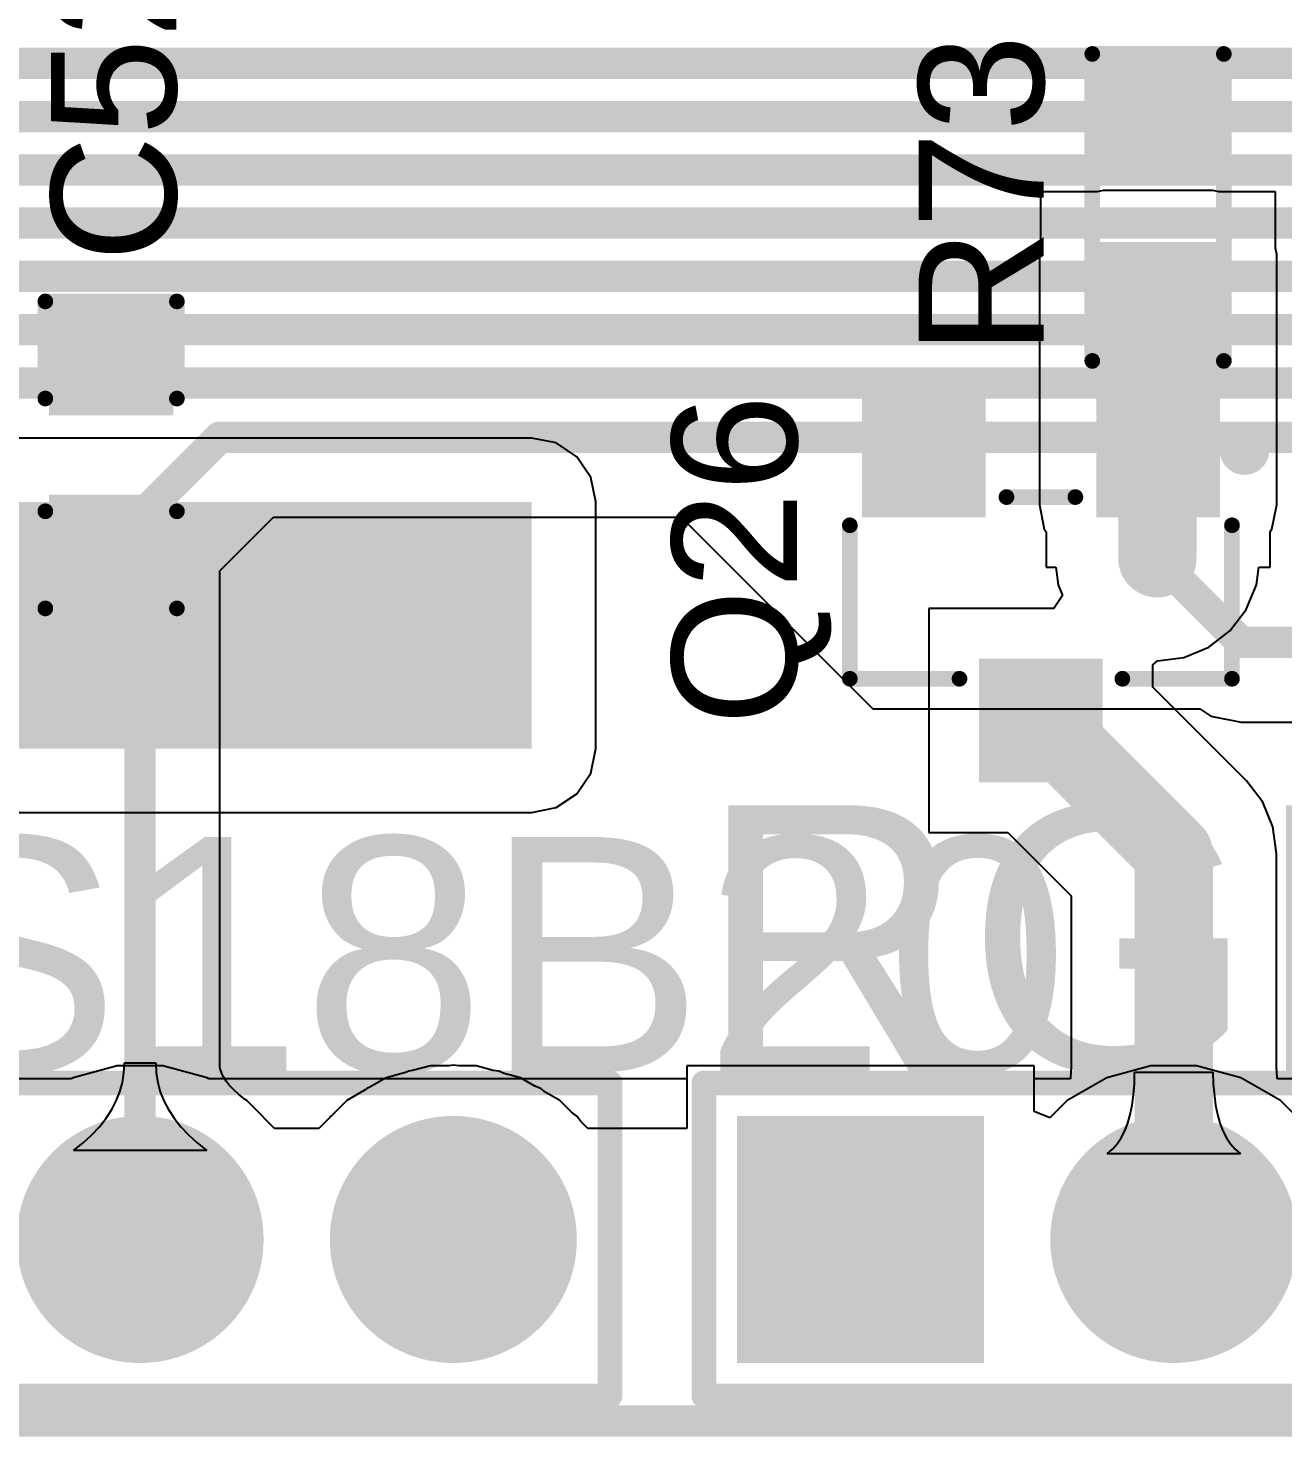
# Model space of a CAD drawing. Header units: millimetres. Extents: x 0 to 214, y 0 to 214.
# Drawn here: x 3.4164 to 3.8169, y -0.1144 to 0.3353 of the extents above; entities that cross this region are included whole.
import ezdxf

# ---------------------------------------------------------------- set-up
doc = ezdxf.new("R2010")
doc.units = ezdxf.units.MM
doc.header["$MEASUREMENT"] = 0
for name, color, linetype in [('BottomLayer', 5, 'Continuous'), ('BottomSolder', 6, 'Continuous'), ('Mechanical2', 216, 'Continuous'), ('MultiLayer', 9, 'Continuous'), ('PadHoleLayer', 156, 'Continuous'), ('TopLayer', 1, 'Continuous'), ('TopOverlay', 2, 'Continuous'), ('TopPaste', 8, 'Continuous'), ('TopSolder', 216, 'Continuous'), ('ViaHoleLayer', 16, 'Continuous')]:
    doc.layers.add(name, color=color, linetype=linetype)
doc.styles.add('Arial', font='', dxfattribs={"height": 0.2})
doc.styles.get('Arial').set_extended_font_data('Arial')

# ---------------------------------------------------------------- blocks, each defined once
blk = doc.blocks.new('SOT23_3_331')
at = {"layer": 'TopLayer'}
for points in [[(0.01574, 0.02657), (-0.01575, 0.02657), (-0.01575, 0.05807), (0.01574, 0.05807)], [(-0.02166, -0.05807), (-0.05316, -0.05807), (-0.05316, -0.02657), (-0.02166, -0.02657)], [(0.05314, -0.05807), (0.02165, -0.05807), (0.02165, -0.02657), (0.05314, -0.02657)]]:
    blk.add_hatch(color=1, dxfattribs=at).paths.add_polyline_path(points)
at = {"layer": 'TopPaste'}
for points in [[(0.01574, 0.02657), (-0.01575, 0.02657), (-0.01575, 0.05807), (0.01574, 0.05807)], [(-0.02166, -0.05807), (-0.05316, -0.05807), (-0.05316, -0.02657), (-0.02166, -0.02657)], [(0.05314, -0.05807), (0.02165, -0.05807), (0.02165, -0.02657), (0.05314, -0.02657)]]:
    blk.add_hatch(color=8, dxfattribs=at).paths.add_polyline_path(points)
at = {"layer": 'TopSolder'}
for points in [[(0.01974, 0.02257), (-0.01975, 0.02257), (-0.01975, 0.06207), (0.01974, 0.06207)], [(-0.01766, -0.06207), (-0.05716, -0.06207), (-0.05716, -0.02257), (-0.01766, -0.02257)], [(0.05714, -0.06207), (0.01765, -0.06207), (0.01765, -0.02257), (0.05714, -0.02257)]]:
    blk.add_hatch(color=216, dxfattribs=at).paths.add_polyline_path(points)
at = {"layer": 'TopOverlay', "const_width": 0.005}
for points in [[(-0.02601, 0.029), (-0.06101, 0.029)], [(-0.06101, 0.029), (-0.06101, -0.02)], [(0.06099, 0.029), (0.02599, 0.029)], [(0.06099, 0.029), (0.06099, -0.02)], [(0.01099, -0.029), (-0.01101, -0.029)]]:
    blk.add_lwpolyline(points, dxfattribs=at)
at = {"layer": 'TopOverlay'}
for points, const_width in [([(-0.06226, 0.029, 1), (-0.05976, 0.029, 1)], 0.0025), ([(-0.06226, 0.029, 1), (-0.05976, 0.029, 1)], 0.0025), ([(-0.02726, 0.029, 1), (-0.02476, 0.029, 1)], 0.0025), ([(0.02474, 0.029, 1), (0.02724, 0.029, 1)], 0.0025), ([(0.05974, 0.029, 1), (0.06224, 0.029, 1)], 0.0025), ([(0.05974, 0.029, 1), (0.06224, 0.029, 1)], 0.0025), ([(-0.06226, -0.02, 1), (-0.05976, -0.02, 1)], 0.0025), ([(0.05974, -0.02, 1), (0.06224, -0.02, 1)], 0.0025), ([(-0.01226, -0.029, 1), (-0.00976, -0.029, 1)], 0.0025), ([(0.00974, -0.029, 1), (0.01224, -0.029, 1)], 0.0025), ([(-0.062, -0.044, 1), (-0.068, -0.044, 1)], 0.00984), ([(-0.07046, -0.044, 1), (-0.06554, -0.044, 1)], 0.00492), ([(-0.06446, -0.044, 1), (-0.05954, -0.044, 1)], 0.00492)]:
    blk.add_lwpolyline(points, format="xyb", close=True, dxfattribs=dict(at, const_width=const_width))
blk = doc.blocks.new('RES_0603_366')
at = {"layer": 'TopLayer'}
for points in [[(-0.015, 0.0175), (-0.015, -0.0175), (-0.045, -0.0175), (-0.045, 0.0175)], [(0.045, 0.0175), (0.045, -0.0175), (0.015, -0.0175), (0.015, 0.0175)]]:
    blk.add_hatch(color=1, dxfattribs=at).paths.add_polyline_path(points)
at = {"layer": 'TopPaste'}
for points in [[(-0.015, 0.0175), (-0.015, -0.0175), (-0.045, -0.0175), (-0.045, 0.0175)], [(0.045, 0.0175), (0.045, -0.0175), (0.015, -0.0175), (0.015, 0.0175)]]:
    blk.add_hatch(color=8, dxfattribs=at).paths.add_polyline_path(points)
at = {"layer": 'TopSolder'}
for points in [[(-0.011, 0.0215), (-0.011, -0.0215), (-0.049, -0.0215), (-0.049, 0.0215)], [(0.049, 0.0215), (0.049, -0.0215), (0.011, -0.0215), (0.011, 0.0215)]]:
    blk.add_hatch(color=216, dxfattribs=at).paths.add_polyline_path(points)
at = {"layer": 'TopOverlay', "const_width": 0.005}
for points in [[(-0.049, 0.021), (0.049, 0.021)], [(-0.049, 0.021), (-0.049, -0.021)], [(0.049, 0.021), (0.049, -0.021)], [(-0.049, -0.021), (0.049, -0.021)]]:
    blk.add_lwpolyline(points, dxfattribs=at)
at = {"layer": 'TopOverlay', "const_width": 0.0025}
for points in [[(-0.05025, 0.021, 1), (-0.04775, 0.021, 1)], [(-0.05025, 0.021, 1), (-0.04775, 0.021, 1)], [(0.04775, 0.021, 1), (0.05025, 0.021, 1)], [(0.04775, 0.021, 1), (0.05025, 0.021, 1)], [(-0.05025, -0.021, 1), (-0.04775, -0.021, 1)], [(-0.05025, -0.021, 1), (-0.04775, -0.021, 1)], [(0.04775, -0.021, 1), (0.05025, -0.021, 1)], [(0.04775, -0.021, 1), (0.05025, -0.021, 1)]]:
    blk.add_lwpolyline(points, format="xyb", close=True, dxfattribs=at)
blk = doc.blocks.new('HDR1X4_373')
at = {"layer": 'BottomLayer'}
blk.add_hatch(color=5, dxfattribs=at).paths.add_polyline_path([(-0.03543, 0.03543), (0.03543, 0.03543), (0.03543, -0.03543), (-0.03543, -0.03543)])
h = blk.add_hatch(color=5, dxfattribs=at)
edge = h.paths.add_edge_path()
edge.add_arc((0.1, 0), 0.03543, 0, 360)
h = blk.add_hatch(color=5, dxfattribs=at)
edge = h.paths.add_edge_path()
edge.add_arc((0.2, 0), 0.03543, 0, 360)
h = blk.add_hatch(color=5, dxfattribs=at)
edge = h.paths.add_edge_path()
edge.add_arc((0.3, 0), 0.03543, 0, 360)
at = {"layer": 'BottomSolder'}
blk.add_hatch(color=6, dxfattribs=at).paths.add_polyline_path([(-0.03943, 0.03943), (0.03943, 0.03943), (0.03943, -0.03943), (-0.03943, -0.03943)])
h = blk.add_hatch(color=6, dxfattribs=at)
edge = h.paths.add_edge_path()
edge.add_arc((0.1, 0), 0.03943, 0, 360)
h = blk.add_hatch(color=6, dxfattribs=at)
edge = h.paths.add_edge_path()
edge.add_arc((0.2, 0), 0.03943, 0, 360)
h = blk.add_hatch(color=6, dxfattribs=at)
edge = h.paths.add_edge_path()
edge.add_arc((0.3, 0), 0.03943, 0, 360)
at = {"layer": 'MultiLayer'}
blk.add_hatch(color=9, dxfattribs=at).paths.add_polyline_path([(-0.03543, 0.03543), (0.03543, 0.03543), (0.03543, -0.03543), (-0.03543, -0.03543)])
h = blk.add_hatch(color=9, dxfattribs=at)
edge = h.paths.add_edge_path()
edge.add_arc((0.1, 0), 0.03543, 0, 360)
h = blk.add_hatch(color=9, dxfattribs=at)
edge = h.paths.add_edge_path()
edge.add_arc((0.2, 0), 0.03543, 0, 360)
h = blk.add_hatch(color=9, dxfattribs=at)
edge = h.paths.add_edge_path()
edge.add_arc((0.3, 0), 0.03543, 0, 360)
at = {"layer": 'PadHoleLayer'}
h = blk.add_hatch(color=156, dxfattribs=at)
edge = h.paths.add_edge_path()
edge.add_arc((0, 0), 0.0187, 0, 360)
h = blk.add_hatch(color=156, dxfattribs=at)
edge = h.paths.add_edge_path()
edge.add_arc((0.1, 0), 0.0187, 0, 360)
h = blk.add_hatch(color=156, dxfattribs=at)
edge = h.paths.add_edge_path()
edge.add_arc((0.2, 0), 0.0187, 0, 360)
h = blk.add_hatch(color=156, dxfattribs=at)
edge = h.paths.add_edge_path()
edge.add_arc((0.3, 0), 0.0187, 0, 360)
at = {"layer": 'TopLayer'}
blk.add_hatch(color=1, dxfattribs=at).paths.add_polyline_path([(-0.03543, 0.03543), (0.03543, 0.03543), (0.03543, -0.03543), (-0.03543, -0.03543)])
h = blk.add_hatch(color=1, dxfattribs=at)
edge = h.paths.add_edge_path()
edge.add_arc((0.1, 0), 0.03543, 0, 360)
h = blk.add_hatch(color=1, dxfattribs=at)
edge = h.paths.add_edge_path()
edge.add_arc((0.2, 0), 0.03543, 0, 360)
h = blk.add_hatch(color=1, dxfattribs=at)
edge = h.paths.add_edge_path()
edge.add_arc((0.3, 0), 0.03543, 0, 360)
at = {"layer": 'TopSolder'}
blk.add_hatch(color=216, dxfattribs=at).paths.add_polyline_path([(-0.03943, 0.03943), (0.03943, 0.03943), (0.03943, -0.03943), (-0.03943, -0.03943)])
h = blk.add_hatch(color=216, dxfattribs=at)
edge = h.paths.add_edge_path()
edge.add_arc((0.1, 0), 0.03943, 0, 360)
h = blk.add_hatch(color=216, dxfattribs=at)
edge = h.paths.add_edge_path()
edge.add_arc((0.2, 0), 0.03943, 0, 360)
h = blk.add_hatch(color=216, dxfattribs=at)
edge = h.paths.add_edge_path()
edge.add_arc((0.3, 0), 0.03943, 0, 360)
at = {"layer": 'TopOverlay', "const_width": 0.00787}
for points in [[(-0.05, -0.05), (-0.05, 0.05)], [(-0.05, 0.05), (0.35, 0.05)], [(0.35, -0.05), (0.35, 0.05)], [(-0.05, -0.05), (0.35, -0.05)]]:
    blk.add_lwpolyline(points, dxfattribs=at)
at = {"layer": 'TopOverlay', "const_width": 0.00394}
for points in [[(-0.05197, 0.05, 1), (-0.04803, 0.05, 1)], [(-0.05197, 0.05, 1), (-0.04803, 0.05, 1)], [(0.34803, 0.05, 1), (0.35197, 0.05, 1)], [(0.34803, 0.05, 1), (0.35197, 0.05, 1)], [(-0.05197, -0.05, 1), (-0.04803, -0.05, 1)], [(-0.05197, -0.05, 1), (-0.04803, -0.05, 1)], [(0.34803, -0.05, 1), (0.35197, -0.05, 1)], [(0.34803, -0.05, 1), (0.35197, -0.05, 1)]]:
    blk.add_lwpolyline(points, format="xyb", close=True, dxfattribs=at)
blk = doc.blocks.new('HDR1X3_436')
at = {"layer": 'BottomLayer'}
blk.add_hatch(color=5, dxfattribs=at).paths.add_polyline_path([(-0.03543, 0.03543), (0.03543, 0.03543), (0.03543, -0.03543), (-0.03543, -0.03543)])
h = blk.add_hatch(color=5, dxfattribs=at)
edge = h.paths.add_edge_path()
edge.add_arc((0.1, 0), 0.03543, 0, 360)
h = blk.add_hatch(color=5, dxfattribs=at)
edge = h.paths.add_edge_path()
edge.add_arc((0.2, 0), 0.03543, 0, 360)
at = {"layer": 'BottomSolder'}
blk.add_hatch(color=6, dxfattribs=at).paths.add_polyline_path([(-0.03943, 0.03943), (0.03943, 0.03943), (0.03943, -0.03943), (-0.03943, -0.03943)])
h = blk.add_hatch(color=6, dxfattribs=at)
edge = h.paths.add_edge_path()
edge.add_arc((0.1, 0), 0.03943, 0, 360)
h = blk.add_hatch(color=6, dxfattribs=at)
edge = h.paths.add_edge_path()
edge.add_arc((0.2, 0), 0.03943, 0, 360)
at = {"layer": 'MultiLayer'}
blk.add_hatch(color=9, dxfattribs=at).paths.add_polyline_path([(-0.03543, 0.03543), (0.03543, 0.03543), (0.03543, -0.03543), (-0.03543, -0.03543)])
h = blk.add_hatch(color=9, dxfattribs=at)
edge = h.paths.add_edge_path()
edge.add_arc((0.1, 0), 0.03543, 0, 360)
h = blk.add_hatch(color=9, dxfattribs=at)
edge = h.paths.add_edge_path()
edge.add_arc((0.2, 0), 0.03543, 0, 360)
at = {"layer": 'PadHoleLayer'}
h = blk.add_hatch(color=156, dxfattribs=at)
edge = h.paths.add_edge_path()
edge.add_arc((0, 0), 0.01772, 0, 360)
h = blk.add_hatch(color=156, dxfattribs=at)
edge = h.paths.add_edge_path()
edge.add_arc((0.1, 0), 0.01772, 0, 360)
h = blk.add_hatch(color=156, dxfattribs=at)
edge = h.paths.add_edge_path()
edge.add_arc((0.2, 0), 0.01772, 0, 360)
at = {"layer": 'TopLayer'}
blk.add_hatch(color=1, dxfattribs=at).paths.add_polyline_path([(-0.03543, 0.03543), (0.03543, 0.03543), (0.03543, -0.03543), (-0.03543, -0.03543)])
h = blk.add_hatch(color=1, dxfattribs=at)
edge = h.paths.add_edge_path()
edge.add_arc((0.1, 0), 0.03543, 0, 360)
h = blk.add_hatch(color=1, dxfattribs=at)
edge = h.paths.add_edge_path()
edge.add_arc((0.2, 0), 0.03543, 0, 360)
at = {"layer": 'TopSolder'}
blk.add_hatch(color=216, dxfattribs=at).paths.add_polyline_path([(-0.03943, 0.03943), (0.03943, 0.03943), (0.03943, -0.03943), (-0.03943, -0.03943)])
h = blk.add_hatch(color=216, dxfattribs=at)
edge = h.paths.add_edge_path()
edge.add_arc((0.1, 0), 0.03943, 0, 360)
h = blk.add_hatch(color=216, dxfattribs=at)
edge = h.paths.add_edge_path()
edge.add_arc((0.2, 0), 0.03943, 0, 360)
at = {"layer": 'TopOverlay', "const_width": 0.00787}
for points in [[(-0.05, -0.05), (-0.05, 0.05)], [(-0.05, 0.05), (0.25, 0.05)], [(0.25, -0.05), (0.25, 0.05)], [(-0.05, -0.05), (0.25, -0.05)]]:
    blk.add_lwpolyline(points, dxfattribs=at)
at = {"layer": 'TopOverlay', "const_width": 0.00394}
for points in [[(-0.05197, 0.05, 1), (-0.04803, 0.05, 1)], [(-0.05197, 0.05, 1), (-0.04803, 0.05, 1)], [(0.24803, 0.05, 1), (0.25197, 0.05, 1)], [(0.24803, 0.05, 1), (0.25197, 0.05, 1)], [(-0.05197, -0.05, 1), (-0.04803, -0.05, 1)], [(-0.05197, -0.05, 1), (-0.04803, -0.05, 1)], [(0.24803, -0.05, 1), (0.25197, -0.05, 1)], [(0.24803, -0.05, 1), (0.25197, -0.05, 1)]]:
    blk.add_lwpolyline(points, format="xyb", close=True, dxfattribs=at)
blk = doc.blocks.new('C__0603_445')
at = {"layer": 'TopLayer'}
for points in [[(-0.015, 0.0175), (-0.015, -0.0175), (-0.045, -0.0175), (-0.045, 0.0175)], [(0.045, 0.0175), (0.045, -0.0175), (0.015, -0.0175), (0.015, 0.0175)]]:
    blk.add_hatch(color=1, dxfattribs=at).paths.add_polyline_path(points)
at = {"layer": 'TopPaste'}
for points in [[(-0.015, 0.0175), (-0.015, -0.0175), (-0.045, -0.0175), (-0.045, 0.0175)], [(0.045, 0.0175), (0.045, -0.0175), (0.015, -0.0175), (0.015, 0.0175)]]:
    blk.add_hatch(color=8, dxfattribs=at).paths.add_polyline_path(points)
at = {"layer": 'TopSolder'}
for points in [[(-0.01264, 0.01986), (-0.01264, -0.01986), (-0.04736, -0.01986), (-0.04736, 0.01986)], [(0.04736, 0.01986), (0.04736, -0.01986), (0.01264, -0.01986), (0.01264, 0.01986)]]:
    blk.add_hatch(color=216, dxfattribs=at).paths.add_polyline_path(points)
at = {"layer": 'TopOverlay', "const_width": 0.005}
for points in [[(-0.049, 0.021), (-0.018, 0.021)], [(-0.049, 0.021), (-0.049, -0.021)], [(0.018, 0.021), (0.049, 0.021)], [(0.049, 0.021), (0.049, -0.021)], [(-0.049, -0.021), (-0.018, -0.021)], [(0.018, -0.021), (0.049, -0.021)]]:
    blk.add_lwpolyline(points, dxfattribs=at)
at = {"layer": 'TopOverlay', "const_width": 0.0025}
for points in [[(-0.05025, 0.021, 1), (-0.04775, 0.021, 1)], [(-0.05025, 0.021, 1), (-0.04775, 0.021, 1)], [(-0.01925, 0.021, 1), (-0.01675, 0.021, 1)], [(0.01675, 0.021, 1), (0.01925, 0.021, 1)], [(0.04775, 0.021, 1), (0.05025, 0.021, 1)], [(0.04775, 0.021, 1), (0.05025, 0.021, 1)], [(-0.05025, -0.021, 1), (-0.04775, -0.021, 1)], [(-0.05025, -0.021, 1), (-0.04775, -0.021, 1)], [(-0.01925, -0.021, 1), (-0.01675, -0.021, 1)], [(0.01675, -0.021, 1), (0.01925, -0.021, 1)], [(0.04775, -0.021, 1), (0.05025, -0.021, 1)], [(0.04775, -0.021, 1), (0.05025, -0.021, 1)]]:
    blk.add_lwpolyline(points, format="xyb", close=True, dxfattribs=at)

msp = doc.modelspace()

# ---------------------------------------------------------------- hatches: boundary and pattern name
at = {"layer": 'BottomLayer'}
h = msp.add_hatch(color=5, dxfattribs=at)
edge = h.paths.add_edge_path()
edge.add_arc((3.77687, 0.16603), 0.01181, 0, 360)
h = msp.add_hatch(color=5, dxfattribs=at)
edge = h.paths.add_edge_path()
edge.add_arc((3.5155, 0.162), 0.01181, 0, 360)
h = msp.add_hatch(color=5, dxfattribs=at)
edge = h.paths.add_edge_path()
edge.add_arc((3.549, 0.162), 0.01181, 0, 360)
h = msp.add_hatch(color=5, dxfattribs=at)
edge = h.paths.add_edge_path()
edge.add_arc((3.5155, 0.129), 0.01181, 0, 360)
h = msp.add_hatch(color=5, dxfattribs=at)
edge = h.paths.add_edge_path()
edge.add_arc((3.549, 0.129), 0.01181, 0, 360)
at = {"layer": 'BottomSolder'}
h = msp.add_hatch(color=6, dxfattribs=at)
edge = h.paths.add_edge_path()
edge.add_arc((3.77687, 0.16603), 0.00591, 0, 360)
h = msp.add_hatch(color=6, dxfattribs=at)
edge = h.paths.add_edge_path()
edge.add_arc((3.5155, 0.162), 0.00591, 0, 360)
h = msp.add_hatch(color=6, dxfattribs=at)
edge = h.paths.add_edge_path()
edge.add_arc((3.549, 0.162), 0.00591, 0, 360)
h = msp.add_hatch(color=6, dxfattribs=at)
edge = h.paths.add_edge_path()
edge.add_arc((3.5155, 0.129), 0.00591, 0, 360)
h = msp.add_hatch(color=6, dxfattribs=at)
edge = h.paths.add_edge_path()
edge.add_arc((3.549, 0.129), 0.00591, 0, 360)
at = {"layer": 'TopLayer'}
for points in [[(3.7596, 0.18314), (3.7946, 0.18314), (3.7946, 0.26303), (3.7596, 0.26303)], [(3.31361, 0.10529), (3.57717, 0.10529), (3.57717, 0.18403), (3.31361, 0.18403)]]:
    msp.add_hatch(color=1, dxfattribs=at).paths.add_polyline_path(points)
h = msp.add_hatch(color=1, dxfattribs=at)
edge = h.paths.add_edge_path()
edge.add_arc((3.77687, 0.16603), 0.01181, 0, 360)
h = msp.add_hatch(color=1, dxfattribs=at)
edge = h.paths.add_edge_path()
edge.add_arc((3.5155, 0.162), 0.01181, 0, 360)
h = msp.add_hatch(color=1, dxfattribs=at)
edge = h.paths.add_edge_path()
edge.add_arc((3.549, 0.162), 0.01181, 0, 360)
h = msp.add_hatch(color=1, dxfattribs=at)
edge = h.paths.add_edge_path()
edge.add_arc((3.5155, 0.129), 0.01181, 0, 360)
h = msp.add_hatch(color=1, dxfattribs=at)
edge = h.paths.add_edge_path()
edge.add_arc((3.549, 0.129), 0.01181, 0, 360)
at = {"layer": 'TopSolder'}
h = msp.add_hatch(color=216, dxfattribs=at)
edge = h.paths.add_edge_path()
edge.add_arc((3.77687, 0.16603), 0.00591, 0, 360)
h = msp.add_hatch(color=216, dxfattribs=at)
edge = h.paths.add_edge_path()
edge.add_arc((3.5155, 0.162), 0.00591, 0, 360)
h = msp.add_hatch(color=216, dxfattribs=at)
edge = h.paths.add_edge_path()
edge.add_arc((3.549, 0.162), 0.00591, 0, 360)
h = msp.add_hatch(color=216, dxfattribs=at)
edge = h.paths.add_edge_path()
edge.add_arc((3.5155, 0.129), 0.00591, 0, 360)
h = msp.add_hatch(color=216, dxfattribs=at)
edge = h.paths.add_edge_path()
edge.add_arc((3.549, 0.129), 0.00591, 0, 360)
at = {"layer": 'ViaHoleLayer'}
h = msp.add_hatch(color=16, dxfattribs=at)
edge = h.paths.add_edge_path()
edge.add_arc((3.77687, 0.16603), 0.00591, 0, 360)
h = msp.add_hatch(color=16, dxfattribs=at)
edge = h.paths.add_edge_path()
edge.add_arc((3.5155, 0.162), 0.00591, 0, 360)
h = msp.add_hatch(color=16, dxfattribs=at)
edge = h.paths.add_edge_path()
edge.add_arc((3.549, 0.162), 0.00591, 0, 360)
h = msp.add_hatch(color=16, dxfattribs=at)
edge = h.paths.add_edge_path()
edge.add_arc((3.5155, 0.129), 0.00591, 0, 360)
h = msp.add_hatch(color=16, dxfattribs=at)
edge = h.paths.add_edge_path()
edge.add_arc((3.549, 0.129), 0.00591, 0, 360)

# ---------------------------------------------------------------- linework, layer by layer
at = {"layer": 'BottomLayer'}
for p, q in [((3.47761, 0.16207), (3.49469, 0.17915)), ((3.49469, 0.17915), (3.62488, 0.17915)), ((3.62488, 0.17915), (3.68603, 0.118)), ((3.47761, 0.00381), (3.47761, 0.16207)), ((3.68603, 0.118), (3.79044, 0.118)), ((3.79044, 0.118), (3.79392, 0.11567)), ((3.79392, 0.11567), (3.80368, 0.11373)), ((3.80368, 0.11373), (3.95485, 0.11373)), ((3.44696, 0.00178), (3.44712, 0.00491)), ((3.44712, 0.00491), (3.45712, 0.00491)), ((3.45712, 0.00491), (3.45728, 0.00178)), ((3.44647, -0.00127), (3.44696, 0.00178)), ((3.45728, 0.00178), (3.45777, -0.00127)), ((3.47773, 0.00304), (3.47761, 0.00381)), ((3.47797, 0.00217), (3.47773, 0.00304)), ((3.47832, 0.00126), (3.47797, 0.00217)), ((3.47885, 0.00025), (3.47832, 0.00126)), ((3.47958, -0.00089), (3.47885, 0.00025)), ((3.53072, 0.00022), (3.52527, -0.00292)), ((3.5368, 0.00185), (3.53072, 0.00022)), ((3.53793, 0.00232), (3.5368, 0.00185)), ((3.53913, 0.00248), (3.53793, 0.00232)), ((3.54482, 0.004), (3.53913, 0.00248)), ((3.55071, 0.004), (3.54482, 0.004)), ((3.55228, 0.00421), (3.55071, 0.004)), ((3.55386, 0.004), (3.55228, 0.00421)), ((3.55942, 0.004), (3.55386, 0.004)), ((3.56479, 0.00256), (3.55942, 0.004)), ((3.56664, 0.00232), (3.56479, 0.00256)), ((3.56837, 0.0016), (3.56664, 0.00232)), ((3.57352, 0.00022), (3.56837, 0.0016)), ((3.57813, -0.00244), (3.57352, 0.00022)), ((3.73755, 0.004), (3.62669, 0.004)), ((3.62669, 0.004), (3.62669, -0.016)), ((3.73755, -0.01053), (3.73755, 0.004)), ((3.76072, 0.00022), (3.74808, -0.00707)), ((3.77482, 0.004), (3.76072, 0.00022)), ((3.78942, 0.004), (3.77482, 0.004)), ((3.80352, 0.00022), (3.78942, 0.004)), ((3.81616, -0.00707), (3.80352, 0.00022)), ((3.44452, -0.00715), (3.44566, -0.00425)), ((3.44566, -0.00425), (3.44647, -0.00127)), ((3.45777, -0.00127), (3.45858, -0.00425)), ((3.45858, -0.00425), (3.45972, -0.00715)), ((3.48059, -0.00217), (3.47958, -0.00089)), ((3.48192, -0.00359), (3.48059, -0.00217)), ((3.48359, -0.00514), (3.48192, -0.00359)), ((3.52393, -0.0037), (3.51808, -0.00707)), ((3.52455, -0.00322), (3.52393, -0.0037)), ((3.52527, -0.00292), (3.52455, -0.00322)), ((3.58002, -0.00322), (3.57813, -0.00244)), ((3.58165, -0.00447), (3.58002, -0.00322)), ((3.58616, -0.00707), (3.58165, -0.00447)), ((3.44305, -0.00999), (3.44452, -0.00715)), ((3.45972, -0.00715), (3.46118, -0.00999)), ((3.48563, -0.00677), (3.48359, -0.00514)), ((3.48616, -0.00707), (3.48563, -0.00677)), ((3.48765, -0.00856), (3.48616, -0.00707)), ((3.4878, -0.00867), (3.48765, -0.00856)), ((3.4879, -0.00882), (3.4878, -0.00867)), ((3.49508, -0.016), (3.4879, -0.00882)), ((3.51808, -0.00707), (3.51331, -0.01184)), ((3.58983, -0.01075), (3.58616, -0.00707)), ((3.74808, -0.00707), (3.74255, -0.0126)), ((3.82508, -0.016), (3.81616, -0.00707)), ((3.43915, -0.01544), (3.44127, -0.01275)), ((3.44127, -0.01275), (3.44305, -0.00999)), ((3.46118, -0.00999), (3.46297, -0.01275)), ((3.46297, -0.01275), (3.46509, -0.01544)), ((3.5127, -0.01246), (3.50916, -0.016)), ((3.51289, -0.0122), (3.5127, -0.01246)), ((3.51306, -0.01204), (3.51289, -0.0122)), ((3.51331, -0.01184), (3.51306, -0.01204)), ((3.59151, -0.01204), (3.58983, -0.01075)), ((3.5928, -0.01372), (3.59151, -0.01204)), ((3.74255, -0.0126), (3.73755, -0.01053)), ((3.43671, -0.01806), (3.43915, -0.01544)), ((3.46509, -0.01544), (3.46753, -0.01806)), ((3.50916, -0.016), (3.49508, -0.016)), ((3.59508, -0.016), (3.5928, -0.01372)), ((3.62669, -0.016), (3.59508, -0.016)), ((3.43086, -0.02308), (3.43395, -0.02061)), ((3.43395, -0.02061), (3.43671, -0.01806)), ((3.46753, -0.01806), (3.47029, -0.02061)), ((3.47029, -0.02061), (3.47338, -0.02308)), ((3.47338, -0.02308), (3.43086, -0.02308))]:
    msp.add_line(p, q, dxfattribs=at)
for points, const_width in [([(2.36487, 0.32403), (3.92328, 0.32403)], 0.01), ([(2.41539, 0.30703), (3.93033, 0.30703)], 0.01), ([(2.51544, 0.29003), (3.93737, 0.29003)], 0.01), ([(2.845, 0.27303), (3.94441, 0.27303)], 0.01), ([(2.94743, 0.25603), (3.95145, 0.25603)], 0.01), ([(3.04539, 0.23903), (3.95849, 0.23903)], 0.01), ([(3.1467, 0.22203), (3.96553, 0.22203)], 0.01), ([(3.45212, 0.17922), (3.47754, 0.20464)], 0.01), ([(3.47754, 0.20464), (3.97218, 0.20464)], 0.01), ([(3.45212, -0.05143), (3.45212, 0.17922)], 0.01), ([(3.77687, 0.16603), (3.80368, 0.13922)], 0.01), ([(3.80368, 0.13922), (3.95485, 0.13922)], 0.01), ([(3.55212, -0.05143), (3.55228, -0.05127)], 0.07)]:
    msp.add_lwpolyline(points, dxfattribs=dict(at, const_width=const_width))
for points, const_width in [([(3.47504, 0.20464, 1), (3.48004, 0.20464, 1)], 0.005), ([(3.47504, 0.20464, 1), (3.48004, 0.20464, 1)], 0.005), ([(3.44962, 0.17922, 1), (3.45462, 0.17922, 1)], 0.005), ([(3.44962, 0.17922, 1), (3.45462, 0.17922, 1)], 0.005), ([(3.77437, 0.16603, 1), (3.77937, 0.16603, 1)], 0.005), ([(3.80118, 0.13922, 1), (3.80618, 0.13922, 1)], 0.005), ([(3.80118, 0.13922, 1), (3.80618, 0.13922, 1)], 0.005), ([(3.53462, -0.05143, 1), (3.56962, -0.05143, 1)], 0.035), ([(3.53478, -0.05127, 1), (3.56978, -0.05127, 1)], 0.035), ([(3.44962, -0.05143, 1), (3.45462, -0.05143, 1)], 0.005)]:
    msp.add_lwpolyline(points, format="xyb", close=True, dxfattribs=dict(at, const_width=const_width))
at = {"layer": 'Mechanical2', "const_width": 0.01}
msp.add_lwpolyline([(-0.10933, -0.10943), (7.96154, -0.10943)], dxfattribs=at)
at = {"layer": 'TopLayer'}
for p, q in [((3.7596, 0.28343), (3.75763, 0.28303)), ((3.7946, 0.28343), (3.7596, 0.28343)), ((3.79657, 0.28303), (3.7946, 0.28343)), ((3.75763, 0.28303), (3.7396, 0.28303)), ((3.7396, 0.28303), (3.7396, 0.265)), ((3.8146, 0.28303), (3.79657, 0.28303)), ((3.8146, 0.265), (3.8146, 0.28303)), ((3.7396, 0.265), (3.73921, 0.26303)), ((3.73921, 0.26303), (3.73921, 0.18314)), ((3.81499, 0.26303), (3.8146, 0.265)), ((3.81499, 0.18314), (3.81499, 0.26303)), ((3.57717, 0.20442), (3.31361, 0.20442)), ((3.58498, 0.20287), (3.57717, 0.20442)), ((3.59159, 0.19845), (3.58498, 0.20287)), ((3.59601, 0.19183), (3.59159, 0.19845)), ((3.59757, 0.18403), (3.59601, 0.19183)), ((3.59757, 0.10529), (3.59757, 0.18403)), ((3.73921, 0.18314), (3.74076, 0.17534)), ((3.81344, 0.17534), (3.81499, 0.18314)), ((3.74076, 0.17534), (3.74135, 0.17445)), ((3.74135, 0.17445), (3.74135, 0.16314)), ((3.81285, 0.17445), (3.81344, 0.17534)), ((3.81285, 0.16314), (3.81285, 0.17445)), ((3.74135, 0.16314), (3.74447, 0.16314)), ((3.74447, 0.16314), (3.7452, 0.15755)), ((3.80853, 0.15755), (3.80927, 0.16314)), ((3.80927, 0.16314), (3.81285, 0.16314)), ((3.7452, 0.15755), (3.74661, 0.15415)), ((3.80526, 0.14964), (3.80853, 0.15755)), ((3.74661, 0.15415), (3.74383, 0.14999)), ((3.74383, 0.14999), (3.70395, 0.14999)), ((3.70395, 0.14999), (3.70395, 0.0785)), ((3.80005, 0.14286), (3.80526, 0.14964)), ((3.79326, 0.13765), (3.80005, 0.14286)), ((3.78535, 0.13437), (3.79326, 0.13765)), ((3.77545, 0.13201), (3.77687, 0.13325)), ((3.77545, 0.12486), (3.77545, 0.13201)), ((3.77687, 0.13325), (3.78535, 0.13437)), ((3.8053, 0.095), (3.77545, 0.12486)), ((3.59601, 0.09748), (3.59757, 0.10529)), ((3.59159, 0.09087), (3.59601, 0.09748)), ((3.81051, 0.08822), (3.8053, 0.095)), ((3.58498, 0.08645), (3.59159, 0.09087)), ((3.57717, 0.08489), (3.58498, 0.08645)), ((3.81378, 0.08031), (3.81051, 0.08822)), ((3.31361, 0.08489), (3.57717, 0.08489)), ((3.70395, 0.0785), (3.72909, 0.0785)), ((3.72909, 0.0785), (3.74934, 0.05825)), ((3.8149, 0.07182), (3.81378, 0.08031)), ((3.8149, 0.00293), (3.8149, 0.07182)), ((3.74934, 0.05825), (3.74934, 0.00293)), ((3.43072, 0.00022), (3.43016, -0.0001)), ((3.44482, 0.004), (3.43072, 0.00022)), ((3.45942, 0.004), (3.44482, 0.004)), ((3.47352, 0.00022), (3.45942, 0.004)), ((3.47408, -0.0001), (3.47352, 0.00022)), ((3.73755, 0.004), (3.62669, 0.004)), ((3.62669, 0.004), (3.62669, -0.0001)), ((3.73755, -0.0001), (3.73755, 0.004)), ((3.74923, 0.00246), (3.74917, -0.0001)), ((3.74934, 0.00293), (3.74923, 0.00246)), ((3.76953, -0.00179), (3.76962, 0.00198)), ((3.76962, 0.00198), (3.79462, 0.00198)), ((3.79462, 0.00198), (3.79471, -0.00179)), ((3.81501, 0.00246), (3.8149, 0.00293)), ((3.81507, -0.0001), (3.81501, 0.00246)), ((3.43016, -0.0001), (3.40755, -0.0001)), ((3.62669, -0.0001), (3.47408, -0.0001)), ((3.74917, -0.0001), (3.73755, -0.0001)), ((3.76927, -0.0053), (3.76953, -0.00179)), ((3.79471, -0.00179), (3.79541, -0.00855)), ((3.84917, -0.0001), (3.81507, -0.0001)), ((3.76822, -0.01155), (3.76883, -0.00855)), ((3.76883, -0.00855), (3.76927, -0.0053)), ((3.79541, -0.00855), (3.79602, -0.01155)), ((3.76743, -0.01428), (3.76822, -0.01155)), ((3.79602, -0.01155), (3.79681, -0.01428)), ((3.76533, -0.01898), (3.76647, -0.01676)), ((3.76647, -0.01676), (3.76743, -0.01428)), ((3.79681, -0.01428), (3.79777, -0.01676)), ((3.79777, -0.01676), (3.79891, -0.01898)), ((3.76252, -0.02264), (3.76401, -0.02094)), ((3.76401, -0.02094), (3.76533, -0.01898)), ((3.79891, -0.01898), (3.80023, -0.02094)), ((3.80023, -0.02094), (3.80171, -0.02264)), ((3.76086, -0.02408), (3.76252, -0.02264)), ((3.80338, -0.02408), (3.76086, -0.02408)), ((3.80171, -0.02264), (3.80338, -0.02408))]:
    msp.add_line(p, q, dxfattribs=at)
for points, const_width in [([(3.77687, 0.16603), (3.77687, 0.19866)], 0.025), ([(3.77687, 0.19866), (3.7771, 0.19889)], 0.01), ([(3.7397, 0.11425), (3.78212, 0.07182)], 0.025), ([(3.78212, -0.05143), (3.78212, 0.07182)], 0.025), ([(3.55187, -0.05118), (3.55212, -0.05143)], 0.05)]:
    msp.add_lwpolyline(points, dxfattribs=dict(at, const_width=const_width))
for points, const_width in [([(3.77062, 0.19866, 1), (3.78312, 0.19866, 1)], 0.0125), ([(3.77437, 0.19866, 1), (3.77937, 0.19866, 1)], 0.005), ([(3.7746, 0.19889, 1), (3.7796, 0.19889, 1)], 0.005), ([(3.77062, 0.16603, 1), (3.78312, 0.16603, 1)], 0.0125), ([(3.73345, 0.11425, 1), (3.74595, 0.11425, 1)], 0.0125), ([(3.77587, 0.07182, 1), (3.78837, 0.07182, 1)], 0.0125), ([(3.77587, 0.07182, 1), (3.78837, 0.07182, 1)], 0.0125), ([(3.53937, -0.05118, 1), (3.56437, -0.05118, 1)], 0.025), ([(3.53962, -0.05143, 1), (3.56462, -0.05143, 1)], 0.025), ([(3.77587, -0.05143, 1), (3.78837, -0.05143, 1)], 0.0125)]:
    msp.add_lwpolyline(points, format="xyb", close=True, dxfattribs=dict(at, const_width=const_width))

# ---------------------------------------------------------------- block references
for name, p, rotation in [('RES_0603_366', (3.7771, 0.27803), 90), ('C__0603_445', (3.44287, 0.19903), 90), ('SOT23_3_331', (3.73969, 0.15657), 180)]:
    msp.add_blockref(name, p, dxfattribs=dict(rotation=rotation))
for name, p in [('HDR1X3_436', (3.35212, -0.05143)), ('HDR1X4_373', (3.68212, -0.05143))]:
    msp.add_blockref(name, p)

# ---------------------------------------------------------------- texts
at = {"layer": 'TopOverlay', "style": 'Arial'}
for s, height, rotation, p in [('C52', 0.04, 90, (3.46366, 0.2606)), ('R73', 0.04, 90, (3.74062, 0.23083)), ('Q26', 0.04, 90, (3.66186, 0.11272)), ('RGB LED', 0.085, 360, (3.63012, 0.00218)), ('DS18B20', 0.075, 360, (3.30012, 0.00206))]:
    msp.add_text(s, height=height, rotation=rotation, dxfattribs=at).set_placement(p)

doc.saveas('drawing.dxf')
